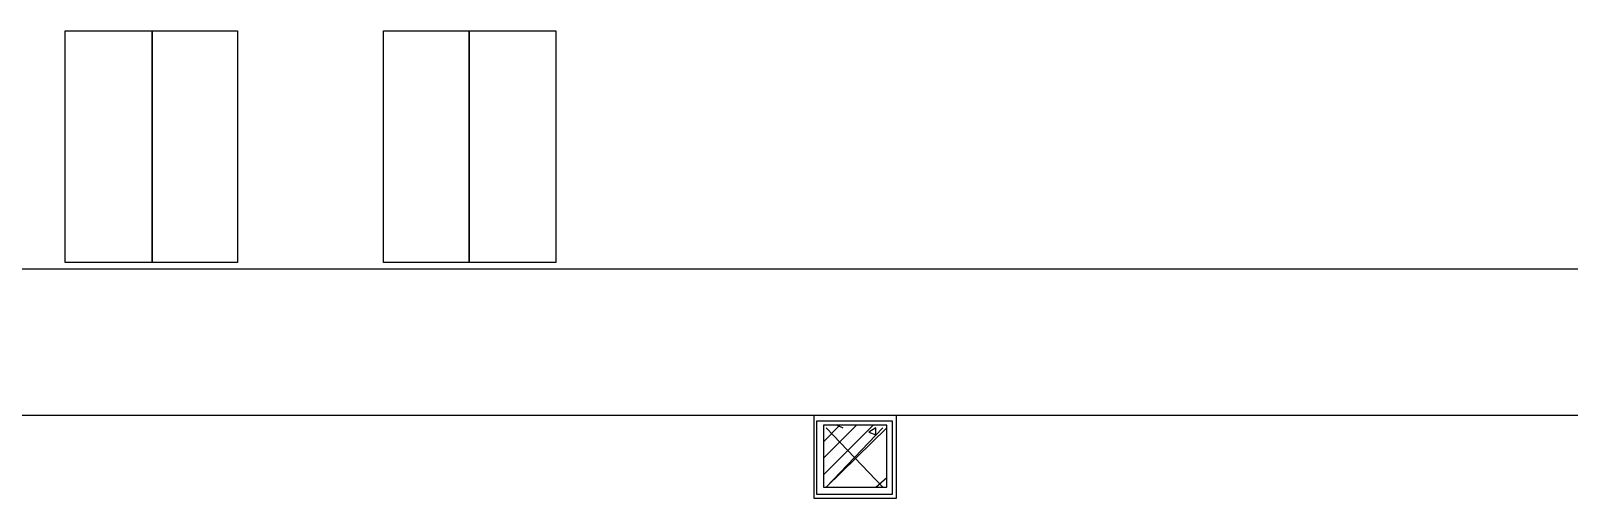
# Model space of a CAD drawing. Header units: millimetres. Extents: x 5 to 415, y 48 to 251.
# Drawn here: x 252.15 to 271.83, y 180.55 to 186.53 of the extents above; entities that cross this region are included whole.
import ezdxf

# ---------------------------------------------------------------- set-up
doc = ezdxf.new("R2010")
doc.units = ezdxf.units.MM
doc.layers.add('P', color=7, linetype='Continuous')

msp = doc.modelspace()

# ---------------------------------------------------------------- linework, layer by layer
at = {"layer": 'P'}
for points in [[(252.589, 183.568), (252.589, 186.531)], [(252.589, 186.531), (253.7, 186.531)], [(253.7, 186.531), (253.7, 183.568)], [(253.7, 183.568), (253.7, 186.531)], [(253.7, 186.531), (254.794, 186.531)], [(254.794, 186.531), (254.794, 183.568)], [(256.663, 183.568), (256.663, 186.531)], [(256.663, 186.531), (257.757, 186.531)], [(257.757, 186.531), (257.757, 183.568)], [(257.757, 183.568), (257.757, 186.531)], [(257.757, 186.531), (258.868, 186.531)], [(258.868, 186.531), (258.868, 183.568)], [(286.597, 183.48), (115.094, 183.48)], [(253.7, 183.568), (252.589, 183.568)], [(254.794, 183.568), (253.7, 183.568)], [(257.757, 183.568), (256.663, 183.568)], [(258.868, 183.568), (257.757, 183.568)], [(282.011, 181.61), (115.094, 181.61)], [(262.167, 181.61), (262.167, 180.552)], [(263.225, 181.61), (262.167, 181.61)], [(262.202, 181.539), (262.202, 180.605)], [(263.172, 181.539), (262.202, 181.539)], [(263.172, 180.605), (263.172, 181.539)], [(263.225, 180.552), (263.225, 181.61)], [(262.29, 181.275), (262.502, 181.487)], [(262.29, 181.063), (262.714, 181.487)], [(262.29, 180.852), (262.925, 181.487)], [(262.29, 181.487), (262.29, 180.693)], [(263.102, 181.487), (262.29, 181.487)], [(263.049, 180.693), (262.326, 181.451)], [(262.326, 180.693), (263.049, 181.451)], [(262.326, 180.693), (263.102, 181.451)], [(262.467, 181.487), (262.537, 181.451)], [(262.961, 181.451), (262.872, 181.398)], [(262.872, 181.398), (262.961, 181.363)], [(262.961, 181.363), (262.961, 181.451)], [(263.102, 180.693), (263.102, 181.487)], [(262.961, 180.693), (263.102, 180.816)], [(262.167, 180.552), (263.225, 180.552)], [(262.202, 180.605), (263.172, 180.605)], [(262.29, 180.693), (263.102, 180.693)]]:
    msp.add_lwpolyline(points, dxfattribs=at)

doc.saveas('drawing.dxf')
